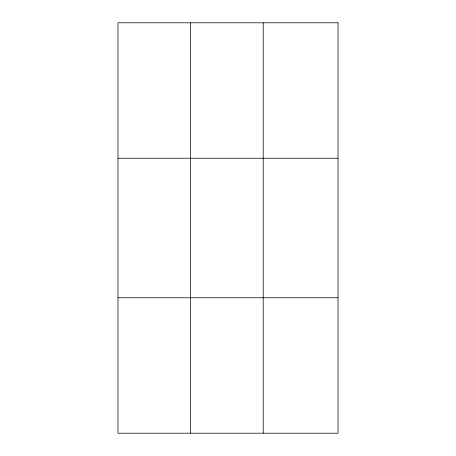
<?xml version="1.0" encoding="UTF-8"?>
<svg xmlns="http://www.w3.org/2000/svg" width="456" height="456" viewBox="0 0 456 456"><rect width="100%" height="100%" fill="white"/><g stroke="black" fill="none" stroke-linecap="round" stroke-linejoin="round"><path stroke-width="0.68" d="M190.591 433.2L190.591 22.8M263.209 433.2L263.209 22.8M117.973 158.232L338.027 158.232M117.973 297.768L338.027 297.768M338.027 22.8L338.027 433.2L117.973 433.2L117.973 22.8L338.027 22.8"/></g></svg>
